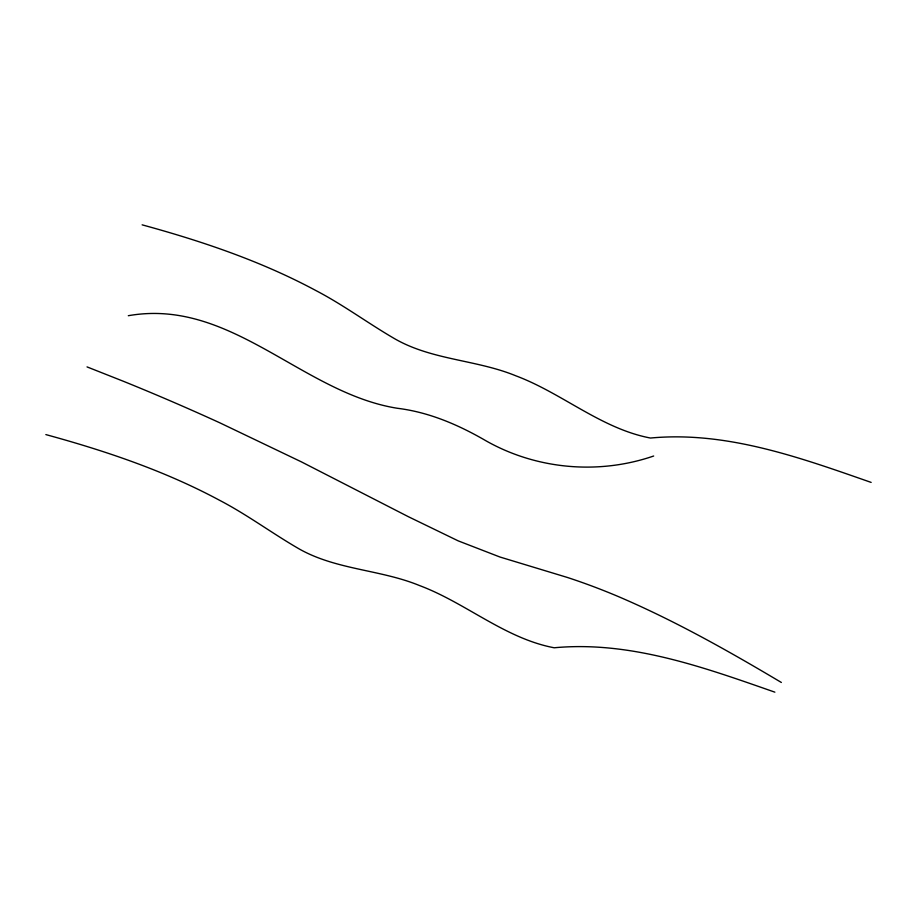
<?xml version="1.0" encoding="UTF-8"?>
<svg xmlns="http://www.w3.org/2000/svg" width="917" height="917" viewBox="0 0 917 917"><rect width="100%" height="100%" fill="white"/><g stroke="black" fill="none" stroke-linecap="round" stroke-linejoin="round"><path stroke-width="1.38" d="M653.672 456.013C598.801 474.891 536.995 469.515 486.411 441.054C458.855 425.007 429.236 412.169 397.336 408.271C302.186 393.061 230.763 297.67 128.311 315.712M142.135 224.837C201.935 241.171 261.173 261.15 315.929 290.574C343.6 304.983 368.645 323.735 395.64 339.29C432.767 360.198 476.909 359.808 515.835 375.81C562.201 393.164 601.243 428.709 650.485 438.039C726.642 430.875 800.381 457.709 871.15 482.411M45.85 434.589C105.65 450.923 164.888 470.891 219.644 500.327C247.315 514.735 272.36 533.488 299.355 549.031C336.482 569.938 380.624 569.56 419.55 585.562C465.916 602.916 504.946 638.45 554.2 647.78C630.346 640.628 704.096 667.461 774.865 692.163M87.035 366.903L123.05 381.14A871.161 318.256 24.7 0 1 219.92 422.863L301.452 461.893L408.363 516.695L458.213 540.87L499.948 557.02L567.233 577.412A246.788 90.153 24.7 0 1 618.585 596.669C675.05 620.82 728.637 651.093 781.353 682.466"/></g></svg>
